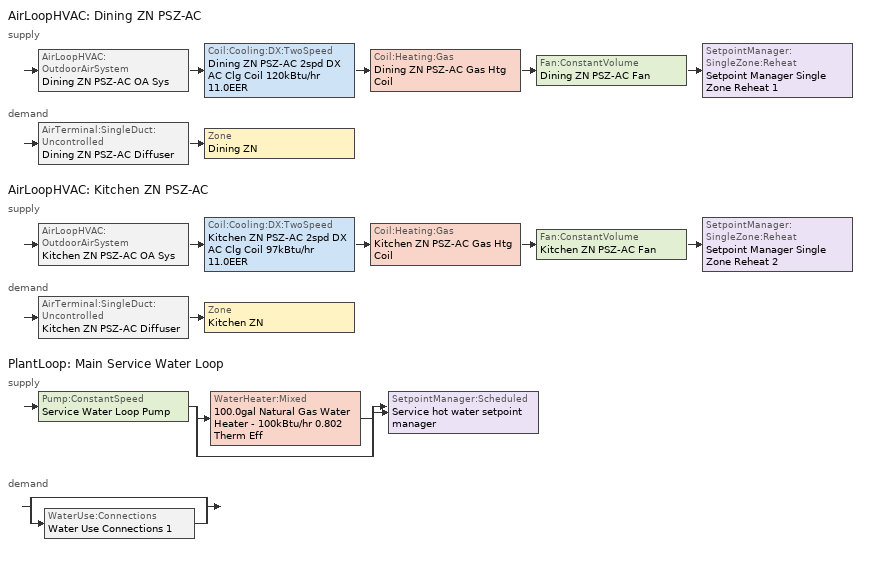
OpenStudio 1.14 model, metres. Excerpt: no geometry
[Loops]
AirLoopHVAC 'Dining ZN PSZ-AC'
 supply: AirLoopHVAC:OutdoorAirSystem 'Dining ZN PSZ-AC OA Sys' > Coil:Cooling:DX:TwoSpeed 'Dining ZN PSZ-AC 2spd DX AC Clg Coil 120kBtu/hr 11.0EER' > Coil:Heating:Gas 'Dining ZN PSZ-AC Gas Htg Coil' > Fan:ConstantVolume 'Dining ZN PSZ-AC Fan' > SetpointManager:SingleZone:Reheat 'Setpoint Manager Single Zone Reheat 1'
 demand: AirTerminal:SingleDuct:Uncontrolled 'Dining ZN PSZ-AC Diffuser' > Zone 'Dining ZN'
AirLoopHVAC 'Kitchen ZN PSZ-AC'
 supply: AirLoopHVAC:OutdoorAirSystem 'Kitchen ZN PSZ-AC OA Sys' > Coil:Cooling:DX:TwoSpeed 'Kitchen ZN PSZ-AC 2spd DX AC Clg Coil 97kBtu/hr 11.0EER' > Coil:Heating:Gas 'Kitchen ZN PSZ-AC Gas Htg Coil' > Fan:ConstantVolume 'Kitchen ZN PSZ-AC Fan' > SetpointManager:SingleZone:Reheat 'Setpoint Manager Single Zone Reheat 2'
 demand: AirTerminal:SingleDuct:Uncontrolled 'Kitchen ZN PSZ-AC Diffuser' > Zone 'Kitchen ZN'
PlantLoop 'Main Service Water Loop'
 supply: Pump:ConstantSpeed 'Service Water Loop Pump' > split
  | WaterHeater:Mixed '100.0gal Natural Gas Water Heater - 100kBtu/hr 0.802 Therm Eff'
  | bypass
  join > SetpointManager:Scheduled 'Service hot water setpoint manager'
 demand: split
  | bypass
  | WaterUse:Connections 'Water Use Connections 1'
[Sizing:Zone] Zone Cooling Design Supply Air Temperature Input Method=SupplyAirTemperature; Zone Cooling Design Supply Air Temperature {C}=12.8; Zone Cooling Design Supply Air Temperature Difference {deltaC}=11.11; Zone Heating Design Supply Air Temperature Input Method=SupplyAirTemperature; Zone Heating Design Supply Air Temperature {C}=40; Zone Heating Design Supply Air Temperature Difference {deltaC}=11.11; Zone Cooling Design Supply Air Humidity Ratio {kg-H2O/kg-air}=0.0085; Zone Heating Design Supply Air Humidity Ratio {kg-H2O/kg-air}=0.008; Cooling Design Air Flow Method=DesignDayWithLimit; Heating Design Air Flow Method=DesignDay; Account for Dedicated Outdoor Air System=No; Dedicated Outdoor Air System Control Strategy=NeutralSupplyAir; Dedicated Outdoor Air Low Setpoint Temperature for Design {C}=autosize; Dedicated Outdoor Air High Setpoint Temperature for Design {C}=autosize
Name | Cooling Minimum Air Flow per Zone Floor Area {m3/s-m2}
Dining ZN | 0.00358118
Kitchen ZN | 0
[Zone equipment]
Dining ZN: Dining ZN PSZ-AC Diffuser, Dining ZN Exhaust Fan
Kitchen ZN: Kitchen ZN PSZ-AC Diffuser, Kitchen ZN Exhaust Fan
[AirLoopHVAC] Availability Schedule=RestaurantFastFood HVACOperationSchd; Design Supply Air Flow Rate {m3/s}=AutoSize
Name | Availability Manager
Dining ZN PSZ-AC | Availability Manager Night Cycle 1
Kitchen ZN PSZ-AC | Availability Manager Night Cycle 2
[Sizing:System] Type of Load to Size On=Sensible; Design Outdoor Air Flow Rate {m3/s}=Autosize; Minimum System Air Flow Ratio=1; Preheat Design Temperature {C}=7; Preheat Design Humidity Ratio {kg-H2O/kg-Air}=0.008; Precool Design Temperature {C}=12.8; Precool Design Humidity Ratio {kg-H2O/kg-Air}=0.008; Central Cooling Design Supply Air Temperature {C}=12.8; Central Heating Design Supply Air Temperature {C}=40; Sizing Option=Coincident; 100% Outdoor Air in Cooling=No; 100% Outdoor Air in Heating=No; Central Cooling Design Supply Air Humidity Ratio {kg-H2O/kg-Air}=0.0085; Central Heating Design Supply Air Humidity Ratio {kg-H2O/kg-Air}=0.008; Cooling Design Air Flow Method=DesignDay; Cooling Design Air Flow Rate {m3/s}=0; Heating Design Air Flow Method=DesignDay; Heating Design Air Flow Rate {m3/s}=0; System Outdoor Air Method=ZoneSum; Zone Maximum Outdoor Air Fraction=1; Cooling Supply Air Flow Rate Per Floor Area {m3/s-m2}=0.00996765; Cooling Fraction of Autosized Cooling Supply Air Flow Rate=1; Cooling Supply Air Flow Rate Per Unit Cooling Capacity {m3/s-W}=3.94755e-05; Heating Supply Air Flow Rate Per Floor Area {m3/s-m2}=0.00996765; Heating Fraction of Autosized Heating Supply Air Flow Rate=1; Heating Fraction of Autosized Cooling Supply Air Flow Rate=1; Heating Supply Air Flow Rate Per Unit Heating Capacity {m3/s-W}=3.15882e-05; Cooling Design Capacity Method=CoolingDesignCapacity; Cooling Design Capacity {W}=autosize; Cooling Design Capacity Per Floor Area {W/m2}=234.7; Fraction of Autosized Cooling Design Capacity=1; Heating Design Capacity Method=HeatingDesignCapacity; Heating Design Capacity {W}=autosize; Heating Design Capacity Per Floor Area {W/m2}=157; Fraction of Autosized Heating Design Capacity=1; Central Cooling Capacity Control Method=OnOff
Dining ZN PSZ-AC; Kitchen ZN PSZ-AC
[SetpointManager:SingleZone:Reheat] Minimum Supply Air Temperature {C}=10; Maximum Supply Air Temperature {C}=50
Name | Control Zone
Setpoint Manager Single Zone Reheat 1 | Dining ZN
Setpoint Manager Single Zone Reheat 2 | Kitchen ZN
[Fan:ConstantVolume] Availability Schedule=RestaurantFastFood HVACOperationSchd; Pressure Rise {Pa}=622.722; Maximum Flow Rate {m3/s}=AutoSize
Name | Fan Efficiency | Motor Efficiency
Dining ZN PSZ-AC Fan | 0.58175 | 0.895
Kitchen ZN PSZ-AC Fan | 0.56225 | 0.865
[Coil:Heating:Gas] Availability Schedule=Always On Discrete; Gas Burner Efficiency=0.8; Nominal Capacity {W}=AutoSize; Parasitic Electric Load {W}=0; Parasitic Gas Load {W}=0
Dining ZN PSZ-AC Gas Htg Coil; Kitchen ZN PSZ-AC Gas Htg Coil
[Coil:Cooling:DX:TwoSpeed] Availability Schedule=Always On Discrete; Rated High Speed Total Cooling Capacity {W}=Autosize; Rated High Speed Sensible Heat Ratio=Autosize; Rated High Speed COP {W/W}=3.79883; Rated High Speed Air Flow Rate {m3/s}=Autosize; Rated Low Speed Total Cooling Capacity {W}=Autosize; Rated Low Speed Sensible Heat Ratio=0.69; Rated Low Speed COP {W/W}=3.79883; Condenser Type=AirCooled; High Speed Evaporative Condenser Effectiveness=0; High Speed Evaporative Condenser Air Flow Rate {m3/s}=Autosize; High Speed Evaporative Condenser Pump Rated Power Consumption {W}=Autosize; Low Speed Evaporative Condenser Effectiveness=0; Low Speed Evaporative Condenser Air Flow Rate {m3/s}=Autosize; Low Speed Evaporative Condenser Pump Rated Power Consumption {W}=Autosize; Basin Heater Capacity {W/K}=10; Basin Heater Setpoint Temperature {C}=2
Name | Total Cooling Capacity Function of Temperature Curve | Total Cooling Capacity Function of Flow Fraction Curve | Energy Input Ratio Function of Temperature Curve | Energy Input Ratio Function of Flow Fraction Curve | Part Load Fraction Correlation Curve | Low Speed Total Cooling Capacity Function of Temperature Curve | Low Speed Energy Input Ratio Function of Temperature Curve
Dining ZN PSZ-AC 2spd DX AC Clg Coil 120kBtu/hr 11.0EER | PSZ-AC_Unitary_PackagecoolCapFT | PSZ-AC_Unitary_PackagecoolFFF | PSZ-AC DX Unitary Package EIRFT | PSZ-AC_Unitary_PackagecoolEIRFFF | PSZ-AC_Unitary_PackagecoolPLR | PSZ-AC_Unitary_PackagecoolCapFT 1 | PSZ-AC DX Unitary Package EIRFT 1
Kitchen ZN PSZ-AC 2spd DX AC Clg Coil 97kBtu/hr 11.0EER | PSZ-AC_Unitary_PackagecoolCapFT 2 | PSZ-AC_Unitary_PackagecoolFFF 1 | PSZ-AC DX Unitary Package EIRFT 2 | PSZ-AC_Unitary_PackagecoolEIRFFF 1 | PSZ-AC_Unitary_PackagecoolPLR 1 | PSZ-AC_Unitary_PackagecoolCapFT 3 | PSZ-AC DX Unitary Package EIRFT 3
[Controller:OutdoorAir] Maximum Outdoor Air Flow Rate {m3/s}=Autosize; Economizer Control Type=DifferentialDryBulb; Economizer Control Action Type=ModulateFlow; Lockout Type=NoLockout; Minimum Limit Type=FixedMinimum; Minimum Outdoor Air Schedule=RestaurantFastFood MinOA_MotorizedDamper_Sched; High Humidity Control=No; Heat Recovery Bypass Control Type=BypassWhenWithinEconomizerLimits
Name | Minimum Outdoor Air Flow Rate {m3/s} | Maximum Fraction of Outdoor Air Schedule | Controller Mechanical Ventilation
Dining ZN PSZ-AC OA Sys Controller | 0 | DiningZNPSZACmaxOASch | Controller Mechanical Ventilation 1
Kitchen ZN PSZ-AC OA Sys Controller | Autosize | KitchenZNPSZACmaxOASch | Controller Mechanical Ventilation 2
[Controller:MechanicalVentilation] Availability Schedule=Always On Discrete; System Outdoor Air Method=ZoneSum
Name | Demand Controlled Ventilation
Controller Mechanical Ventilation 1 | Yes
Controller Mechanical Ventilation 2
[AirLoopHVAC:OutdoorAirSystem]
Name | Controller
Dining ZN PSZ-AC OA Sys | Dining ZN PSZ-AC OA Sys Controller
Kitchen ZN PSZ-AC OA Sys | Kitchen ZN PSZ-AC OA Sys Controller
[AvailabilityManager:NightCycle] Control Type=CycleOnAny; Thermostat Tolerance {deltaC}=1; Cycling Run Time {s}=1800
Availability Manager Night Cycle 1; Availability Manager Night Cycle 2
[AirTerminal:SingleDuct:Uncontrolled] Availability Schedule=Always On Discrete; Maximum Air Flow Rate {m3/s}=AutoSize
Dining ZN PSZ-AC Diffuser; Kitchen ZN PSZ-AC Diffuser
[Fan:ZoneExhaust] Availability Schedule=RestaurantFastFood Hours_of_operation; System Availability Manager Coupling Mode=Decoupled
Name | Fan Efficiency | Pressure Rise {Pa} | Maximum Flow Rate {m3/s} | Balanced Exhaust Fraction Schedule
Kitchen ZN Exhaust Fan | 0.385 | 124.544 | 1.557427 | RestaurantFastFood Kitchen Exhaust Fan Balanced Exhaust Fraction Schedule_2007_2010_2013
Dining ZN Exhaust Fan | 1 | 0 | 0.416
[Refrigeration:Case] Availability Schedule=Always On Discrete; Zone=Kitchen ZN; Rated Ambient Temperature {C}=23.8889; Rated Ambient Relative Humidity {percent}=55; Latent Case Credit Curve Type=CaseTemperatureMethod; Standard Case Lighting Power per Unit Length {W/m}=33; Case Lighting Schedule=RestaurantFastFood walkin_occ_lght_SCH; Fraction of Lighting Energy to Case=1; Anti-Sweat Heater Control Type=None; Humidity at Zero Anti-Sweat Heater Energy {percent}=0; Case Height {m}=0; Defrost Energy Correction Curve Type=None
Name | Rated Total Cooling Capacity per Unit Length {W/m} | Rated Latent Heat Ratio | Rated Runtime Fraction | Case Length {m} | Case Operating Temperature {C} | Latent Case Credit Curve | Standard Case Fan Power per Unit Length {W/m} | Operating Case Fan Power per Unit Length {W/m} | Fraction of Anti-Sweat Heater Energy to Case | Case Defrost Power per Unit Length {W/m} | Case Defrost Type | Case Defrost Schedule | Case Defrost Drip-Down Schedule | Under Case HVAC Return Air Fraction | Refrigerated Case Restocking Schedule | Case Credit Fraction Schedule
Kitchen ZN Walkin Freezer | 688 | 0.1 | 0.4 | 2.44 | -23 | Single Shelf Horizontal Latent Energy Multiplier_After2004 | 21.143 | 21.143 | 0 | 1291.7 | Electric | Refrigeration Defrost Schedule | Refrigeration Defrost DripDown Schedule | 0 | RestaurantFastFood Kitchen_Case:1_WALKINFREEZER_WalkInStockingSched | Refrigeration Case Credit Schedule
Kitchen ZN Display Case | 734 | 0.08 | 0.85 | 3.05 | 2 | Multi Shelf Vertical Latent Energy Multiplier | 18.857 | 18.857 | 0.2 | 0 | OffCycle | Refrigeration Defrost Schedule 1 |  | 0.05 | RestaurantFastFood Kitchen_Case:2_SELFCONTAINEDDISPLAYCASE_CaseStockingSched
[Refrigeration:Condenser:AirCooled] Rated Subcooling Temperature Difference {deltaC}=0; Condenser Fan Speed Control Type=VariableSpeed; Rated Fan Power {W}=330; Minimum Fan Air Flow Ratio=0.25
Name | Rated Effective Total Heat Rejection Rate Curve
Refrigeration Condenser Air Cooled 1 | Refrigeration Condenser Air Cooled HR Curve
Refrigeration Condenser Air Cooled 2 | Refrigeration Condenser Air Cooled HR Curve 1
[Refrigeration:System] Minimum Condensing Temperature {C}=21; Refrigeration System Working Fluid Type=R404a; Suction Temperature Control Type=ConstantSuctionTemperature; Suction Piping Zone=Kitchen ZN
Name | Refrigeration Condenser
Refrigeration System 1 | Refrigeration Condenser Air Cooled 1
Refrigeration System 2 | Refrigeration Condenser Air Cooled 2
[PlantLoop]
Main Service Water Loop: Maximum Loop Temperature {C}=60; Minimum Loop Temperature {C}=10; Plant Loop Volume {m3}=Autocalculate; Load Distribution Scheme=Optimal
[Sizing:Plant]
Main Service Water Loop: Loop Type=Heating; Design Loop Exit Temperature {C}=60; Loop Design Temperature Difference {deltaC}=5; Sizing Option=NonCoincident; Zone Timesteps in Averaging Window=1; Coincident Sizing Factor Mode=None
[SetpointManager:Scheduled]
Service hot water setpoint manager: Control Variable=Temperature; Schedule=Service Water Loop Temp - 140F
[Pump:ConstantSpeed]
Service Water Loop Pump: Rated Flow Rate {m3/s}=autosize; Rated Pump Head {Pa}=0.001; Rated Power Consumption {W}=autosize; Motor Efficiency=0.7; Fraction of Motor Inefficiencies to Fluid Stream=0; Pump Control Type=Intermittent
[WaterHeater:Mixed]
100.0gal Natural Gas Water Heater - 100kBtu/hr 0.802 Therm Eff: Tank Volume {m3}=0.378541; Setpoint Temperature Schedule=Service Water Loop Temp - 140F; Deadband Temperature Difference {deltaC}=2; Maximum Temperature Limit {C}=82.2222; Heater Control Type=Cycle; Heater Maximum Capacity {W}=29307.1; Heater Fuel Type=NaturalGas; Heater Thermal Efficiency=0.802329; Off Cycle Parasitic Fuel Consumption Rate {W}=19.9992; Off Cycle Parasitic Fuel Type=NaturalGas; Off Cycle Parasitic Heat Fraction to Tank=0.8; On Cycle Parasitic Fuel Consumption Rate {W}=19.9992; On Cycle Parasitic Fuel Type=NaturalGas; On Cycle Parasitic Heat Fraction to Tank=0; Ambient Temperature Indicator=ThermalZone; Ambient Temperature Schedule=Schedule Ruleset 1; Ambient Temperature Thermal Zone=Kitchen ZN; Off Cycle Loss Coefficient to Ambient Temperature {W/K}=1.75535; On Cycle Loss Coefficient to Ambient Temperature {W/K}=1.75535; Use Side Effectiveness=1; Source Side Effectiveness=1; Use Side Design Flow Rate {m3/s}=autosize; Source Side Design Flow Rate {m3/s}=autosize; Indirect Water Heating Recovery Time {hr}=1.5
[WaterUse:Connections]
Water Use Connections 1: Water Use Equipment Name 1=Kitchen Service Water Use 0.67gal/min
[WaterUse:Equipment:Definition]
Kitchen Service Water Use Def 0.67gal/min: Peak Flow Rate {m3/s}=4.20756e-05; Target Temperature Schedule=Schedule Ruleset 5; Sensible Fraction Schedule=Schedule Ruleset 3; Latent Fraction Schedule=Schedule Ruleset 4
[WaterUse:Equipment]
Kitchen Service Water Use 0.67gal/min: Water Use Equipment Definition=Kitchen Service Water Use Def 0.67gal/min; Flow Rate Fraction Schedule=RestaurantFastFood BLDG_SWH_SCH
[EnergyManagementSystem:Sensor]
Name | Output Variable or Output Meter Index Key | Output Variable or Output Meter
DiningZNPSZACDATRqd | Node 5 | System Node Setpoint Temperature
DiningZNPSZACHeatingRTF | Dining ZN PSZ-AC Gas Htg Coil | Heating Coil Runtime Fraction
DiningZNPSZACRTF | Dining ZN PSZ-AC 2spd DX AC Clg Coil 120kBtu/hr 11.0EER | Cooling Coil Runtime Fraction
KitchenZNPSZACDATRqd | Node 16 | System Node Setpoint Temperature
KitchenZNPSZACHeatingRTF | Kitchen ZN PSZ-AC Gas Htg Coil | Heating Coil Runtime Fraction
KitchenZNPSZACRTF | Kitchen ZN PSZ-AC 2spd DX AC Clg Coil 97kBtu/hr 11.0EER | Cooling Coil Runtime Fraction
[EnergyManagementSystem:InternalVariable]
Name | Internal Data Index Key | Internal Data Type
DiningZNPSZACOADesignMass | Dining ZN PSZ-AC OA Sys Controller | Outdoor Air Controller Minimum Mass Flow Rate
DiningZNPSZACFanDesignPressure | Dining ZN PSZ-AC Fan | Fan Nominal Pressure Rise
DiningZNPSZACDesignFlowMass | Dining ZN PSZ-AC OA Sys Controller | Outdoor Air Controller Maximum Mass Flow Rate
KitchenZNPSZACOADesignMass | Kitchen ZN PSZ-AC OA Sys Controller | Outdoor Air Controller Minimum Mass Flow Rate
KitchenZNPSZACFanDesignPressure | Kitchen ZN PSZ-AC Fan | Fan Nominal Pressure Rise
KitchenZNPSZACDesignFlowMass | Kitchen ZN PSZ-AC OA Sys Controller | Outdoor Air Controller Maximum Mass Flow Rate
[EnergyManagementSystem:Actuator] Actuated Component Type=Fan; Actuated Component Control Type=Fan Pressure Rise
Name | Actuated Component
DiningZNPSZACFanPressure | Dining ZN PSZ-AC Fan
KitchenZNPSZACFanPressure | Kitchen ZN PSZ-AC Fan
[Schedule:Ruleset]
Name | Default Day Schedule | Summer Design Day Schedule | Winter Design Day Schedule
RestaurantFastFood HVACOperationSchd | RestaurantFastFood HVACOperationSchd Default | RestaurantFastFood HVACOperationSchd Summer Design Day | RestaurantFastFood HVACOperationSchd Winter Design Day
RestaurantFastFood MinOA_MotorizedDamper_Sched | RestaurantFastFood MinOA_MotorizedDamper_Sched Default | RestaurantFastFood MinOA_MotorizedDamper_Sched Summer Design Day | RestaurantFastFood MinOA_MotorizedDamper_Sched Winter Design Day
RestaurantFastFood Hours_of_operation | RestaurantFastFood Hours_of_operation Default | RestaurantFastFood Hours_of_operation Summer Design Day | RestaurantFastFood Hours_of_operation Winter Design Day
RestaurantFastFood Kitchen Exhaust Fan Balanced Exhaust Fraction Schedule_2007_2010_2013 | RestaurantFastFood Kitchen Exhaust Fan Balanced Exhaust Fraction Schedule_2007_2010_2013 Default | RestaurantFastFood Kitchen Exhaust Fan Balanced Exhaust Fraction Schedule_2007_2010_2013 Summer Design Day | RestaurantFastFood Kitchen Exhaust Fan Balanced Exhaust Fraction Schedule_2007_2010_2013 Winter Design Day
Refrigeration Defrost Schedule | Refrigeration Defrost Schedule Default
Refrigeration Defrost DripDown Schedule | Refrigeration Defrost DripDown Schedule Default
Refrigeration Case Credit Schedule | Refrigeration Case Credit Schedule Default
RestaurantFastFood walkin_occ_lght_SCH | RestaurantFastFood walkin_occ_lght_SCH Default | RestaurantFastFood walkin_occ_lght_SCH Summer Design Day | RestaurantFastFood walkin_occ_lght_SCH Winter Design Day
RestaurantFastFood Kitchen_Case:1_WALKINFREEZER_WalkInStockingSched | RestaurantFastFood Kitchen_Case:1_WALKINFREEZER_WalkInStockingSched Default | RestaurantFastFood Kitchen_Case:1_WALKINFREEZER_WalkInStockingSched Summer Design Day | RestaurantFastFood Kitchen_Case:1_WALKINFREEZER_WalkInStockingSched Winter Design Day
Refrigeration Defrost Schedule 1 | Refrigeration Defrost Schedule Default 1
RestaurantFastFood Kitchen_Case:2_SELFCONTAINEDDISPLAYCASE_CaseStockingSched | RestaurantFastFood Kitchen_Case:2_SELFCONTAINEDDISPLAYCASE_CaseStockingSched Default | RestaurantFastFood Kitchen_Case:2_SELFCONTAINEDDISPLAYCASE_CaseStockingSched Summer Design Day | RestaurantFastFood Kitchen_Case:2_SELFCONTAINEDDISPLAYCASE_CaseStockingSched Winter Design Day
Service Water Loop Temp - 140F | Service Water Loop Temp - 140F Default
Schedule Ruleset 1 | Schedule Day 43
Schedule Ruleset 3 | Schedule Day 45
Schedule Ruleset 4 | Schedule Day 46
Schedule Ruleset 5 | Schedule Day 47
RestaurantFastFood BLDG_SWH_SCH | RestaurantFastFood BLDG_SWH_SCH Default | RestaurantFastFood BLDG_SWH_SCH Summer Design Day | RestaurantFastFood BLDG_SWH_SCH Winter Design Day
DiningZNPSZACmaxOASch | DiningZNPSZACmaxOASchDefault
KitchenZNPSZACmaxOASch | KitchenZNPSZACmaxOASchDefault
[Schedule:Day]
RestaurantFastFood HVACOperationSchd Default; RestaurantFastFood HVACOperationSchd Winter Design Day; RestaurantFastFood HVACOperationSchd Summer Design Day; RestaurantFastFood HVACOperationSchd Default|WntrDsn|SmrDsn|Sun|Wkdy Day; RestaurantFastFood Hours_of_operation Default; RestaurantFastFood Hours_of_operation Winter Design Day; RestaurantFastFood Hours_of_operation Summer Design Day; RestaurantFastFood Hours_of_operation Default|WntrDsn|SmrDsn|Sun|Wkdy Day: 1, 0, 1, 5, 0, 0, 24, 0, 1
RestaurantFastFood MinOA_MotorizedDamper_Sched Default; RestaurantFastFood MinOA_MotorizedDamper_Sched Winter Design Day; RestaurantFastFood MinOA_MotorizedDamper_Sched Summer Design Day; RestaurantFastFood MinOA_MotorizedDamper_Sched Default|WntrDsn|SmrDsn|Sun|Wkdy Day: 1, 0, 1, 6, 0, 0, 24, 0, 1
RestaurantFastFood Kitchen Exhaust Fan Balanced Exhaust Fraction Schedule_2007_2010_2013 Default; RestaurantFastFood Kitchen Exhaust Fan Balanced Exhaust Fraction Schedule_2007_2010_2013 Winter Design Day; RestaurantFastFood Kitchen Exhaust Fan Balanced Exhaust Fraction Schedule_2007_2010_2013 Summer Design Day; RestaurantFastFood Kitchen Exhaust Fan Balanced Exhaust Fraction Schedule_2007_2010_2013 Default|WntrDsn|SmrDsn|Sun|Wkdy Day: 1, 0, 0.530511, 5, 0, 0, 24, 0, 0.530511
Refrigeration Defrost Schedule Default: 11, 0, 0, 11, 20, 1, 23, 0, 0, 23, 20, 1, 24, 0, 0
Refrigeration Defrost DripDown Schedule Default: 11, 0, 0, 11, 30, 1, 23, 0, 0, 23, 30, 1, 24, 0, 0
Refrigeration Case Credit Schedule Default: 7, 0, 0.2, 21, 0, 0.4, 24, 0, 0.2
RestaurantFastFood walkin_occ_lght_SCH Default: 1, 0, 0.2, 6, 0, 0.15, 8, 0, 0.156, 10, 0, 0.26, 16, 0, 0.364, 22, 0, 0.312, 23, 0, 0.26, 24, 0, 0.156
RestaurantFastFood walkin_occ_lght_SCH Sat Day: 1, 0, 0.2, 6, 0, 0.15, 8, 0, 0.156, 10, 0, 0.312, 17, 0, 0.416, 22, 0, 0.468, 23, 0, 0.26, 24, 0, 0.156
RestaurantFastFood walkin_occ_lght_SCH Summer Design Day: 24, 0, 1
RestaurantFastFood walkin_occ_lght_SCH Wkdy Day: 5, 0, 0.15, 6, 0, 0.104, 8, 0, 0.208, 10, 0, 0.312, 22, 0, 0.468, 23, 0, 0.26, 24, 0, 0.156
RestaurantFastFood walkin_occ_lght_SCH Winter Design Day: 24, 0, 0
RestaurantFastFood Kitchen_Case:1_WALKINFREEZER_WalkInStockingSched Default: 4, 0, 0, 5, 0, 725, 6, 0, 417, 7, 0, 290, 24, 0, 0
RestaurantFastFood Kitchen_Case:1_WALKINFREEZER_WalkInStockingSched Winter Design Day; RestaurantFastFood Kitchen_Case:1_WALKINFREEZER_WalkInStockingSched Summer Design Day; RestaurantFastFood Kitchen_Case:1_WALKINFREEZER_WalkInStockingSched WntrDsn|SmrDsn|Wknd|Mon|Wed|Thu Day: 4, 0, 0, 5, 0, 125, 6, 0, 117, 7, 0, 90, 19, 0, 0, 20, 0, 125, 21, 0, 117, 22, 0, 90, 24, 0, 0
Refrigeration Defrost Schedule Default 1: 23, 20, 0, 24, 0, 0
RestaurantFastFood Kitchen_Case:2_SELFCONTAINEDDISPLAYCASE_CaseStockingSched Default; RestaurantFastFood Kitchen_Case:2_SELFCONTAINEDDISPLAYCASE_CaseStockingSched Winter Design Day; RestaurantFastFood Kitchen_Case:2_SELFCONTAINEDDISPLAYCASE_CaseStockingSched Summer Design Day: 6, 0, 0, 7, 0, 50, 9, 0, 70, 10, 0, 80, 11, 0, 70, 13, 0, 50, 14, 0, 80, 15, 0, 90, 16, 0, 80, 24, 0, 0
Service Water Loop Temp - 140F Default: 24, 0, 60
Schedule Day 43: 24, 0, 22
Schedule Day 45: 24, 0, 0.2
Schedule Day 46: 24, 0, 0.05
Schedule Day 47: 24, 0, 49
RestaurantFastFood BLDG_SWH_SCH Default: 7, 0, 0, 10, 0, 0.15, 11, 0, 0.1, 12, 0, 0.72, 13, 0, 0.6, 14, 0, 0.98, 15, 0, 0.92, 17, 0, 0.25, 18, 0, 0.23, 19, 0, 0.16, 20, 0, 0.1, 21, 0, 0.4, 22, 0, 0.42, 23, 0, 0.43, 24, 0, 0
RestaurantFastFood BLDG_SWH_SCH Wkdy Day: 6, 0, 0, 8, 0, 0.15, 9, 0, 0.33, 10, 0, 0.13, 11, 0, 0.1, 12, 0, 0.72, 13, 0, 0.31, 14, 0, 0.98, 15, 0, 0.92, 16, 0, 0.22, 17, 0, 0.31, 18, 0, 0.23, 19, 0, 0.16, 20, 0, 0.1, 21, 0, 0.4, 22, 0, 0.42, 23, 0, 0.43, 24, 0, 0.15
RestaurantFastFood BLDG_SWH_SCH Winter Design Day; RestaurantFastFood BLDG_SWH_SCH Summer Design Day: 7, 0, 0, 10, 0, 0.15, 11, 0, 0.1, 12, 0, 0.72, 13, 0, 0.6, 14, 0, 0.98, 15, 0, 0.92, 17, 0, 0.25, 18, 0, 0.23, 19, 0, 0.16, 20, 0, 0.1, 21, 0, 0.4, 22, 0, 0.42, 23, 0, 0.43, 24, 0, 0.15
DiningZNPSZACmaxOASchDefault; KitchenZNPSZACmaxOASchDefault: 24, 0, 0.7
[Schedule:Rule] Date Specification Type=DateRange; Start Month=1; Start Day=1; End Month=12; End Day=31
Name | Schedule Ruleset | Rule Order | Day Schedule | Apply Sunday | Apply Monday | Apply Tuesday | Apply Wednesday | Apply Thursday | Apply Friday | Apply Saturday
Schedule Rule 15 | RestaurantFastFood HVACOperationSchd | 0 | RestaurantFastFood HVACOperationSchd Default|WntrDsn|SmrDsn|Sun|Wkdy Day | Yes | Yes | Yes | Yes | Yes | Yes
Schedule Rule 16 | RestaurantFastFood MinOA_MotorizedDamper_Sched | 0 | RestaurantFastFood MinOA_MotorizedDamper_Sched Default|WntrDsn|SmrDsn|Sun|Wkdy Day | Yes | Yes | Yes | Yes | Yes | Yes
Schedule Rule 17 | RestaurantFastFood Hours_of_operation | 0 | RestaurantFastFood Hours_of_operation Default|WntrDsn|SmrDsn|Sun|Wkdy Day | Yes | Yes | Yes | Yes | Yes | Yes
Schedule Rule 18 | RestaurantFastFood Kitchen Exhaust Fan Balanced Exhaust Fraction Schedule_2007_2010_2013 | 0 | RestaurantFastFood Kitchen Exhaust Fan Balanced Exhaust Fraction Schedule_2007_2010_2013 Default|WntrDsn|SmrDsn|Sun|Wkdy Day | Yes | Yes | Yes | Yes | Yes | Yes
Schedule Rule 19 | RestaurantFastFood walkin_occ_lght_SCH | 1 | RestaurantFastFood walkin_occ_lght_SCH Sat Day |  |  |  |  |  |  | Yes
Schedule Rule 20 | RestaurantFastFood walkin_occ_lght_SCH | 0 | RestaurantFastFood walkin_occ_lght_SCH Wkdy Day |  | Yes | Yes | Yes | Yes | Yes
Schedule Rule 21 | RestaurantFastFood Kitchen_Case:1_WALKINFREEZER_WalkInStockingSched | 0 | RestaurantFastFood Kitchen_Case:1_WALKINFREEZER_WalkInStockingSched WntrDsn|SmrDsn|Wknd|Mon|Wed|Thu Day | Yes | Yes |  | Yes | Yes |  | Yes
Schedule Rule 24 | RestaurantFastFood BLDG_SWH_SCH | 0 | RestaurantFastFood BLDG_SWH_SCH Wkdy Day |  | Yes | Yes | Yes | Yes | Yes
[Schedule:Constant]
Always On Discrete: Value=1
[Curve:Biquadratic] Minimum Value of x=12.77778; Maximum Value of x=23.88889; Minimum Value of y=21.11111; Maximum Value of y=46.11111
Name | Coefficient1 Constant | Coefficient2 x | Coefficient3 x**2 | Coefficient4 y | Coefficient5 y**2 | Coefficient6 x*y
PSZ-AC_Unitary_PackagecoolCapFT; PSZ-AC_Unitary_PackagecoolCapFT 1; PSZ-AC_Unitary_PackagecoolCapFT 2; PSZ-AC_Unitary_PackagecoolCapFT 3 | 0.766956 | 0.0107756 | -4.14703e-05 | 0.00134961 | -0.000261144 | 0.000457488
PSZ-AC DX Unitary Package EIRFT; PSZ-AC DX Unitary Package EIRFT 1; PSZ-AC DX Unitary Package EIRFT 2; PSZ-AC DX Unitary Package EIRFT 3 | 0.297145 | 0.0430933 | -0.000748766 | 0.00597727 | 0.000482112 | -0.000956448
[Curve:Quadratic]
Name | Coefficient1 Constant | Coefficient2 x | Coefficient3 x**2 | Minimum Value of x | Maximum Value of x
PSZ-AC_Unitary_PackagecoolFFF; PSZ-AC_Unitary_PackagecoolFFF 1 | 0.8 | 0.2 | 0 | 0.5 | 1.5
PSZ-AC_Unitary_PackagecoolEIRFFF; PSZ-AC_Unitary_PackagecoolEIRFFF 1 | 1.156 | -0.1816 | 0.0256 | 0.5 | 1.5
PSZ-AC_Unitary_PackagecoolPLR; PSZ-AC_Unitary_PackagecoolPLR 1 | 0.75 | 0.25 | 0 | 0 | 1
[Curve:Cubic] Minimum Value of x=-35; Maximum Value of x=20
Name | Coefficient1 Constant | Coefficient2 x | Coefficient3 x**2 | Coefficient4 x**3
Single Shelf Horizontal Latent Energy Multiplier_After2004 | 0.0236 | 0.0006 | 0 | 0
Multi Shelf Vertical Latent Energy Multiplier | 0.0265263 | 0.00107803 | -6.02558e-05 | 1.23732e-06
[Curve:Linear] Coefficient1 Constant=0; Coefficient2 x=22000; Minimum Value of x=5; Maximum Value of x=22.2
Refrigeration Condenser Air Cooled HR Curve; Refrigeration Condenser Air Cooled HR Curve 1
